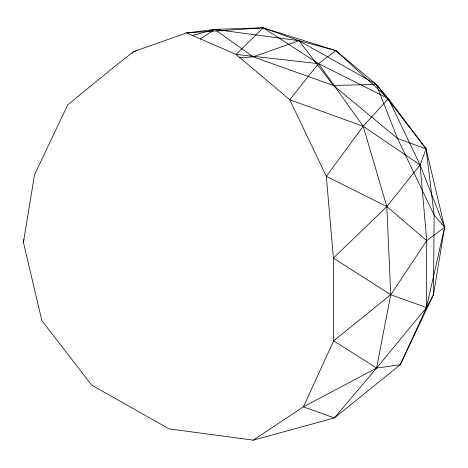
<?xml version="1.0" encoding="UTF-8"?>
<svg xmlns="http://www.w3.org/2000/svg" width="468" height="468" viewBox="0 0 468 468"><rect width="100%" height="100%" fill="white"/><g stroke="black" fill="none" stroke-linecap="round" stroke-linejoin="round"><path stroke-width="0.7" d="M335.936 50.643L318.515 63.648L289.715 99.696L326.325 176.313L333.391 258.096L333.666 340.786L303.416 406.838L334.327 417.947L376.565 368.076L426.459 307.581L444.6 227.343L420.094 164.917L363.197 126.261L289.715 99.696L236.059 54.399L186.551 32.912L263.209 27.846L298.923 40.687L335.936 50.643L388.411 98.613L420.094 164.917L426.717 240.622L426.459 307.581L400.286 364.736L334.327 417.947L253.27 440.154L169.077 428.869L91.693 385.135L41.88 320.674L23.4 242.208L34.533 174.757L67.714 104.814L116.28 65.163L133.672 51.609L186.551 32.912L214.73 29.402L263.209 27.846L335.936 50.643L376.307 84.421L388.411 98.613L426.12 148.877L444.6 227.343L433.467 294.793L400.286 364.736L376.565 368.076L303.416 406.838L253.27 440.154M23.4 242.208L24.043 239.37M426.717 240.622L390.745 294.746L333.666 340.786L376.565 368.076L390.745 294.746L386.814 206.569L363.197 126.261L318.515 63.648L263.209 27.846L236.059 54.399L318.515 63.648L388.411 98.613L363.197 126.261L326.325 176.313L386.814 206.569L426.717 240.622L444.6 227.343L434.123 215.064L397.513 138.44L376.307 84.421L298.923 40.687L214.73 29.402L192.172 35.58M132.268 53.27L133.672 51.609L137.2 50.643M200.228 39.037L214.73 29.402L253.17 56.862L333.45 85.48L397.513 138.44L426.12 148.877L434.123 215.064L433.467 294.793L426.459 307.581L390.745 294.746L333.391 258.096L386.814 206.569L420.094 164.917L426.12 148.877L376.307 84.421L333.45 85.48L298.923 40.687L253.17 56.862L239.376 57.775"/></g></svg>
